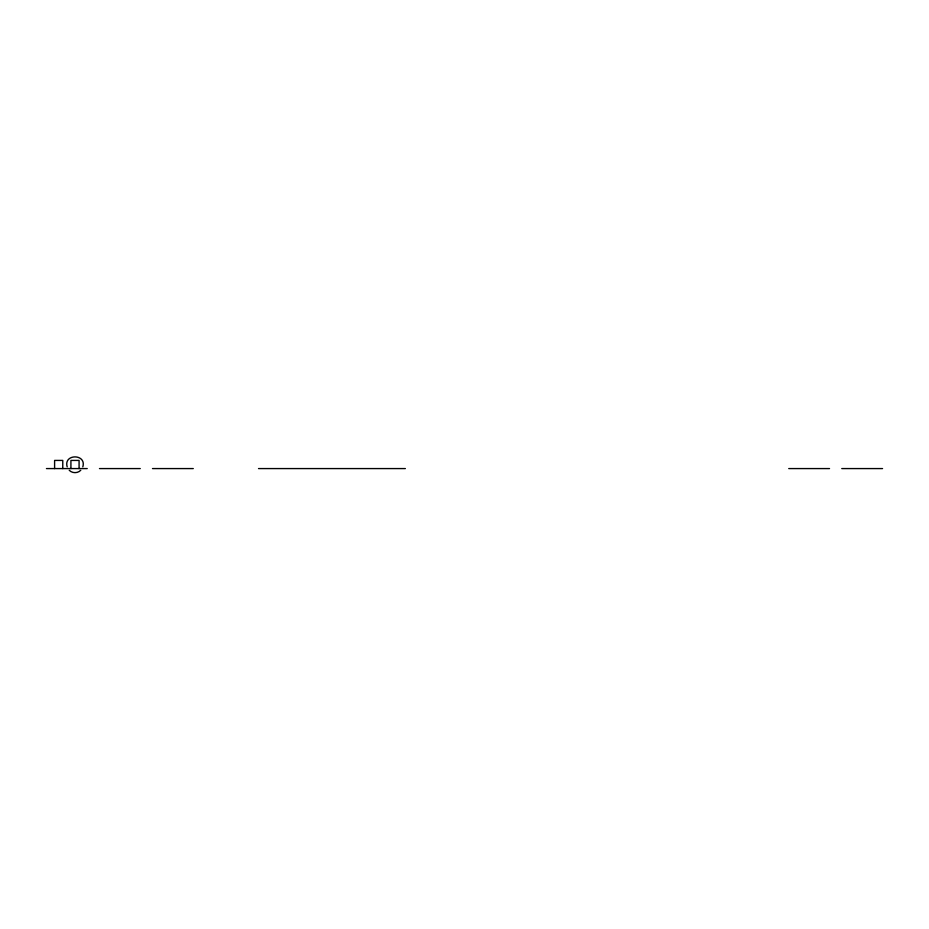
<?xml version="1.0" encoding="UTF-8"?>
<svg xmlns="http://www.w3.org/2000/svg" width="929" height="929" viewBox="0 0 929 929"><rect width="100%" height="100%" fill="white"/><g stroke="black" fill="none" stroke-linecap="round" stroke-linejoin="round"><path stroke-width="1.39" d="M82.809 466.869C86.838 453.584 63.16 453.584 67.19 466.869M80.765 470.271C77.757 473.43 72.241 473.43 69.234 470.271M46.45 468.576L87.233 468.576M99.473 468.576L140.256 468.576M152.495 468.576L193.278 468.576M258.529 468.576L405.358 468.576M788.744 468.576L829.527 468.576M841.767 468.576L882.55 468.576M79.081 468.576L79.081 460.424L70.918 460.424L70.918 468.576M62.766 468.576L62.766 460.424L54.602 460.424L54.602 468.576"/></g></svg>
